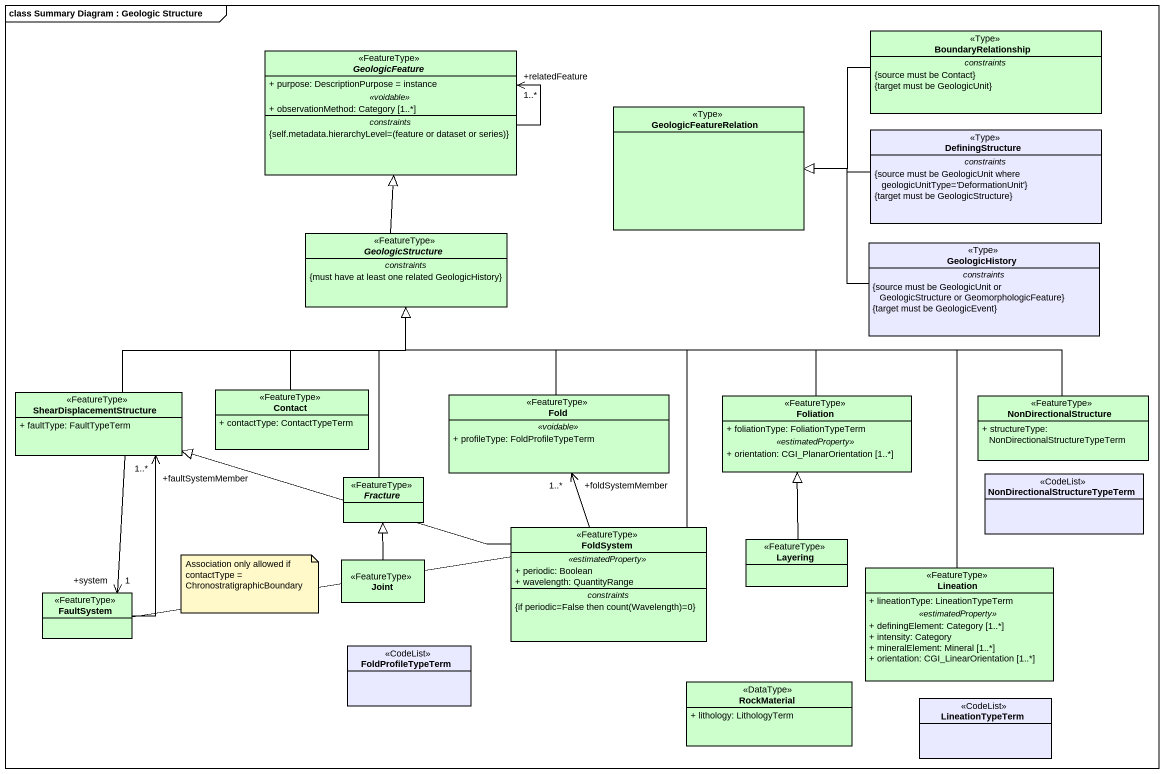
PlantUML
@startuml
mainframe class Summary Diagram : Geologic Structure
hide circle
hide empty members
skinparam classAttributeIconSize 0
class BoundaryRelationship <<Type>> #CCFFCC {
  -- constraints --
  {source must be Contact}
  {target must be GeologicUnit}
}
abstract class GeologicFeature <<FeatureType>> #CCFFCC {
  + purpose: DescriptionPurpose = instance
  .. <<voidable>> ..
  + observationMethod: Category [1..*]
  -- constraints --
  {field} {self.metadata.hierarchyLevel=(feature or dataset or series)}
}
class GeologicFeatureRelation <<Type>> #CCFFCC
class DefiningStructure <<Type>> #E9E9FF {
  -- constraints --
  {source must be GeologicUnit where geologicUnitType='DeformationUnit'}
  {target must be GeologicStructure}
}
abstract class GeologicStructure <<FeatureType>> #CCFFCC {
  -- constraints --
  {must have at least one related GeologicHistory}
}
class GeologicHistory <<Type>> #E9E9FF {
  -- constraints --
  {source must be GeologicUnit or GeologicStructure or GeomorphologicFeature}
  {target must be GeologicEvent}
}
class ShearDisplacementStructure <<FeatureType>> #CCFFCC {
  + faultType: FaultTypeTerm
}
class Contact <<FeatureType>> #CCFFCC {
  + contactType: ContactTypeTerm
}
class Fold <<FeatureType>> #CCFFCC {
  .. <<voidable>> ..
  + profileType: FoldProfileTypeTerm
}
class Foliation <<FeatureType>> #CCFFCC {
  + foliationType: FoliationTypeTerm
  .. <<estimatedProperty>> ..
  + orientation: CGI_PlanarOrientation [1..*]
}
class NonDirectionalStructure <<FeatureType>> #CCFFCC {
  + structureType: NonDirectionalStructureTypeTerm
}
abstract class Fracture <<FeatureType>> #CCFFCC
class "NonDirectionalStructureTypeTerm" as NonDirectionalStructureTypeT <<CodeList>> #E9E9FF
class FoldSystem <<FeatureType>> #CCFFCC {
  .. <<estimatedProperty>> ..
  + periodic: Boolean
  + wavelength: QuantityRange
  -- constraints --
  {field} {if periodic=False then count(Wavelength)=0}
}
class Joint <<FeatureType>> #CCFFCC
class Layering <<FeatureType>> #CCFFCC
class Lineation <<FeatureType>> #CCFFCC {
  + lineationType: LineationTypeTerm
  .. <<estimatedProperty>> ..
  + definingElement: Category [1..*]
  + intensity: Category
  + mineralElement: Mineral [1..*]
  + orientation: CGI_LinearOrientation [1..*]
}
class FaultSystem <<FeatureType>> #CCFFCC
class FoldProfileTypeTerm <<CodeList>> #E9E9FF
class RockMaterial <<DataType>> #CCFFCC {
  + lithology: LithologyTerm
}
class LineationTypeTerm <<CodeList>> #E9E9FF
BoundaryRelationship -left-|> GeologicFeatureRelation
GeologicFeature --> "+relatedFeature\n1..*" GeologicFeature
DefiningStructure -left-|> GeologicFeatureRelation
GeologicStructure -up-|> GeologicFeature
GeologicHistory -left-|> GeologicFeatureRelation
ShearDisplacementStructure -right-|> GeologicStructure
ShearDisplacementStructure --> "+system\n1" FaultSystem
Contact -up-|> GeologicStructure
Fold -up-|> GeologicStructure
Foliation -left-|> GeologicStructure
NonDirectionalStructure -left-|> GeologicStructure
Fracture -up-|> GeologicStructure
FoldSystem -up-|> GeologicStructure
FoldSystem -up-> "+foldSystemMember\n1..*" Fold
Joint -up-|> Fracture
Layering -up-|> Foliation
Lineation -up-|> GeologicStructure
FaultSystem -up-|> ShearDisplacementStructure
FaultSystem -up-> "+faultSystemMember\n1..*" ShearDisplacementStructure
note as N1
  Association only allowed if contactType = ChronostratigraphicBoundary
end note
@enduml
